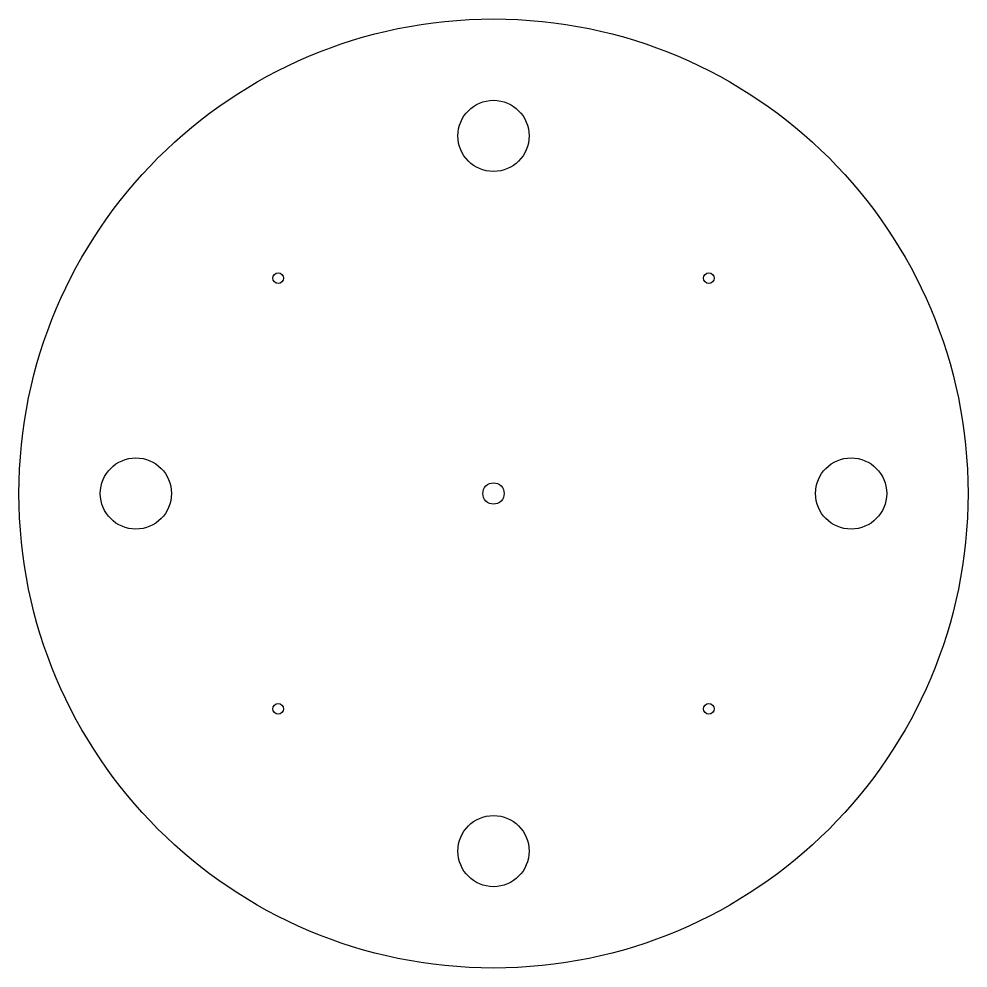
# Model space of a CAD drawing. Header units: millimetres. Extents: x -133 to 133, y -133 to 133.
import ezdxf

# ---------------------------------------------------------------- set-up
doc = ezdxf.new("R2010")
doc.units = ezdxf.units.MM
doc.layers.get('0').update_dxf_attribs({"linetype": 'CONTINUOUS'})

msp = doc.modelspace()

# ---------------------------------------------------------------- linework, layer by layer
for centre, radius in [((0, 0), 133.35), ((0, 100.5), 10), ((-60.5, 60.5), 1.5), ((60.5, 60.5), 1.5), ((-100.5, 0), 10), ((100.5, 0), 10), ((0, 0), 3), ((-60.5, -60.5), 1.5), ((60.5, -60.5), 1.5), ((0, -100.5), 10)]:
    msp.add_circle(centre, radius)

doc.saveas('drawing.dxf')
